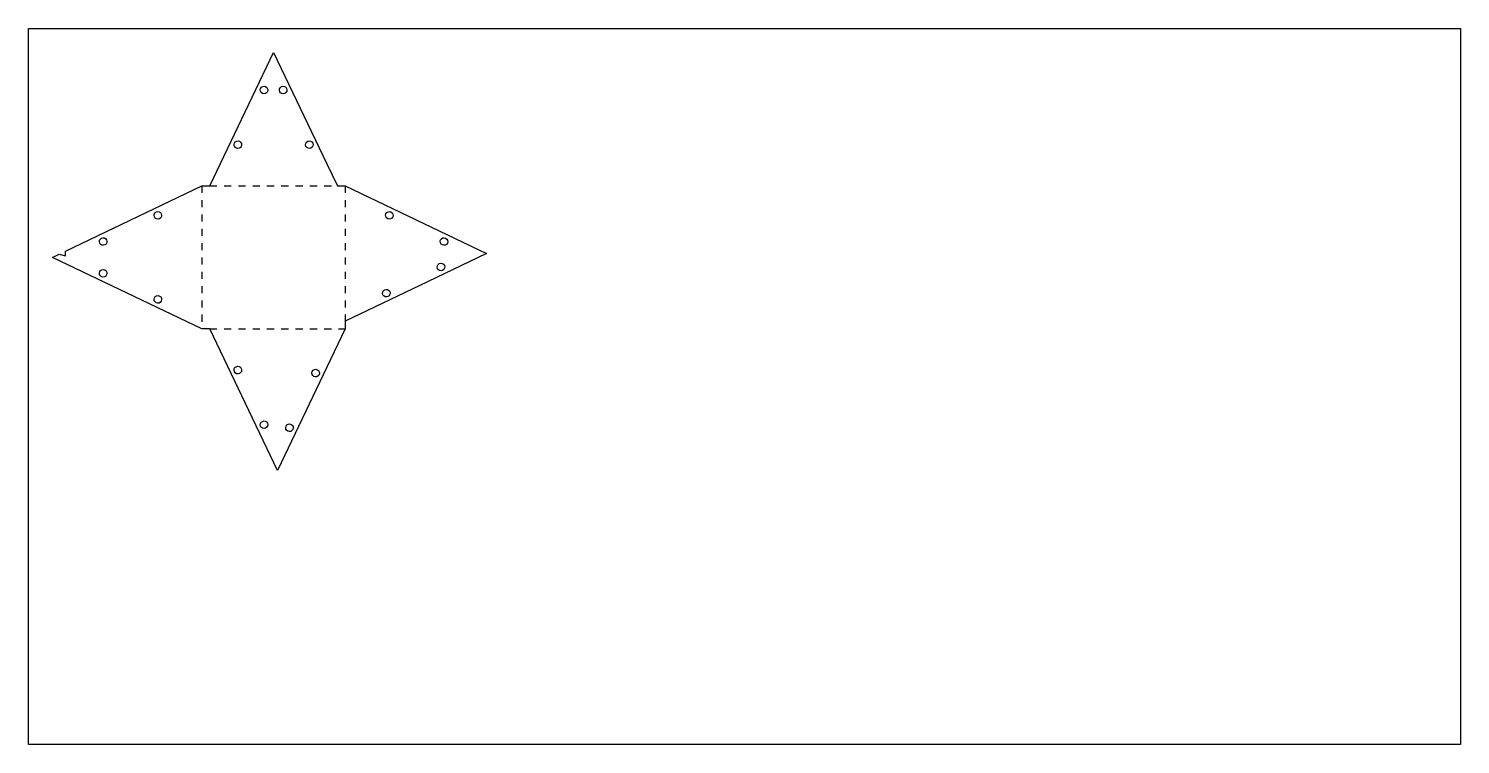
# Model space of a CAD drawing. Header units: metres. Extents: x 0 to 600, y 0 to 300.
import ezdxf

# ---------------------------------------------------------------- set-up
doc = ezdxf.new("R2010")
doc.units = ezdxf.units.M

msp = doc.modelspace()

# ---------------------------------------------------------------- linework, layer by layer
at = {"layer": '1'}
for p, q in [((75.88741, 234.111326), (102.64982, 290)), ((102.64982, 290), (125.009581, 243.305501)), ((97.046924, 274.343813), (97.200312, 274.943933)), ((97.134869, 273.730677), (97.046924, 274.343813)), ((97.450756, 273.197867), (97.134869, 273.730677)), ((97.200312, 274.943933), (97.571679, 275.439672)), ((97.946495, 272.8265), (97.450756, 273.197867)), ((97.571679, 275.439672), (98.104488, 275.755559)), ((98.546615, 272.673113), (97.946495, 272.8265)), ((98.104488, 275.755559), (98.717625, 275.843504)), ((99.159752, 272.761057), (98.546615, 272.673113)), ((98.717625, 275.843504), (99.317744, 275.690117)), ((99.692561, 273.076944), (99.159752, 272.761057)), ((99.317744, 275.690117), (99.813484, 275.31875)), ((100.063928, 273.572684), (99.692561, 273.076944)), ((99.813484, 275.31875), (100.129371, 274.78594)), ((100.217316, 274.172803), (100.063928, 273.572684)), ((100.129371, 274.78594), (100.217316, 274.172803)), ((105.082325, 274.172803), (105.17027, 274.78594)), ((105.235712, 273.572684), (105.082325, 274.172803)), ((105.17027, 274.78594), (105.486157, 275.31875)), ((105.607079, 273.076944), (105.235712, 273.572684)), ((105.486157, 275.31875), (105.981896, 275.690117)), ((106.139889, 272.761057), (105.607079, 273.076944)), ((105.981896, 275.690117), (106.582016, 275.843504)), ((106.753026, 272.673113), (106.139889, 272.761057)), ((106.582016, 275.843504), (107.195153, 275.755559)), ((107.353145, 272.8265), (106.753026, 272.673113)), ((107.195153, 275.755559), (107.727962, 275.439672)), ((107.848885, 273.197867), (107.353145, 272.8265)), ((107.727962, 275.439672), (108.099329, 274.943933)), ((108.164772, 273.730677), (107.848885, 273.197867)), ((108.099329, 274.943933), (108.252716, 274.343813)), ((108.252716, 274.343813), (108.164772, 273.730677)), ((86.076932, 251.434879), (86.230319, 252.034998)), ((86.230319, 252.034998), (86.601687, 252.530738)), ((86.601687, 252.530738), (87.134496, 252.846625)), ((87.134496, 252.846625), (87.747633, 252.93457)), ((87.747633, 252.93457), (88.347752, 252.781182)), ((88.347752, 252.781182), (88.843492, 252.409815)), ((88.843492, 252.409815), (89.159379, 251.877006)), ((116.140262, 251.877006), (116.456149, 252.409815)), ((116.456149, 252.409815), (116.951888, 252.781182)), ((116.951888, 252.781182), (117.552008, 252.93457)), ((117.552008, 252.93457), (118.165145, 252.846625)), ((118.165145, 252.846625), (118.697954, 252.530738)), ((118.697954, 252.530738), (119.069321, 252.034998)), ((119.069321, 252.034998), (119.222708, 251.434879)), ((86.164877, 250.821742), (86.076932, 251.434879)), ((86.480764, 250.288933), (86.164877, 250.821742)), ((86.976503, 249.917565), (86.480764, 250.288933)), ((87.576623, 249.764178), (86.976503, 249.917565)), ((88.18976, 249.852123), (87.576623, 249.764178)), ((88.722569, 250.16801), (88.18976, 249.852123)), ((89.093936, 250.663749), (88.722569, 250.16801)), ((89.247323, 251.263869), (89.093936, 250.663749)), ((89.159379, 251.877006), (89.247323, 251.263869)), ((116.052317, 251.263869), (116.140262, 251.877006)), ((116.205704, 250.663749), (116.052317, 251.263869)), ((116.577072, 250.16801), (116.205704, 250.663749)), ((117.109881, 249.852123), (116.577072, 250.16801)), ((117.723018, 249.764178), (117.109881, 249.852123)), ((118.323137, 249.917565), (117.723018, 249.764178)), ((118.818877, 250.288933), (118.323137, 249.917565)), ((119.134764, 250.821742), (118.818877, 250.288933)), ((119.222708, 251.434879), (119.134764, 250.821742)), ((125.009581, 243.305501), (129.412231, 234.111326)), ((15.499999, 206.745013), (72.64982, 234.111326)), ((72.64982, 234.111326), (75.88741, 234.111326)), ((129.412231, 234.111326), (132.64982, 234.111326)), ((132.64982, 234.111326), (191.919068, 205.730121)), ((52.565431, 221.6472), (52.653375, 222.260337)), ((52.653375, 222.260337), (52.969263, 222.793147)), ((52.969263, 222.793147), (53.465002, 223.164514)), ((53.465002, 223.164514), (54.065121, 223.317901)), ((54.065121, 223.317901), (54.678258, 223.229957)), ((54.678258, 223.229957), (55.211068, 222.914069)), ((55.211068, 222.914069), (55.582435, 222.41833)), ((55.582435, 222.41833), (55.735822, 221.818211)), ((149.563819, 221.818211), (149.717206, 222.41833)), ((149.717206, 222.41833), (150.088573, 222.914069)), ((150.088573, 222.914069), (150.621383, 223.229957)), ((150.621383, 223.229957), (151.234519, 223.317901)), ((151.234519, 223.317901), (151.834639, 223.164514)), ((151.834639, 223.164514), (152.330378, 222.793147)), ((152.330378, 222.793147), (152.646266, 222.260337)), ((152.646266, 222.260337), (152.73421, 221.6472)), ((52.718818, 221.047081), (52.565431, 221.6472)), ((53.090185, 220.551342), (52.718818, 221.047081)), ((53.622995, 220.235454), (53.090185, 220.551342)), ((54.236131, 220.14751), (53.622995, 220.235454)), ((54.836251, 220.300897), (54.236131, 220.14751)), ((55.33199, 220.672264), (54.836251, 220.300897)), ((55.647878, 221.205074), (55.33199, 220.672264)), ((55.735822, 221.818211), (55.647878, 221.205074)), ((149.651763, 221.205074), (149.563819, 221.818211)), ((149.967651, 220.672264), (149.651763, 221.205074)), ((150.46339, 220.300897), (149.967651, 220.672264)), ((151.063509, 220.14751), (150.46339, 220.300897)), ((151.676646, 220.235454), (151.063509, 220.14751)), ((152.209456, 220.551342), (151.676646, 220.235454)), ((152.580823, 221.047081), (152.209456, 220.551342)), ((152.73421, 221.6472), (152.580823, 221.047081)), ((29.656496, 210.677208), (29.744441, 211.290345)), ((29.809884, 210.077089), (29.656496, 210.677208)), ((29.744441, 211.290345), (30.060328, 211.823155)), ((30.181251, 209.58135), (29.809884, 210.077089)), ((30.060328, 211.823155), (30.556067, 212.194522)), ((30.556067, 212.194522), (31.156187, 212.347909)), ((31.156187, 212.347909), (31.769324, 212.259965)), ((31.769324, 212.259965), (32.302133, 211.944077)), ((32.302133, 211.944077), (32.6735, 211.448338)), ((32.738943, 210.235082), (32.423056, 209.702272)), ((32.6735, 211.448338), (32.826888, 210.848219)), ((32.826888, 210.848219), (32.738943, 210.235082)), ((172.472753, 210.848219), (172.62614, 211.448338)), ((172.560698, 210.235082), (172.472753, 210.848219)), ((172.876585, 209.702272), (172.560698, 210.235082)), ((172.62614, 211.448338), (172.997507, 211.944077)), ((172.997507, 211.944077), (173.530317, 212.259965)), ((173.530317, 212.259965), (174.143454, 212.347909)), ((174.143454, 212.347909), (174.743573, 212.194522)), ((174.743573, 212.194522), (175.239313, 211.823155)), ((175.489757, 210.077089), (175.11839, 209.58135)), ((175.239313, 211.823155), (175.5552, 211.290345)), ((175.643144, 210.677208), (175.489757, 210.077089)), ((175.5552, 211.290345), (175.643144, 210.677208)), ((10, 204.111326), (12.750001, 205.42817)), ((72.64982, 174.111326), (10, 204.111326)), ((12.750001, 205.42817), (15.499999, 204.715229)), ((15.499999, 204.715229), (15.499999, 206.745013)), ((30.71406, 209.265462), (30.181251, 209.58135)), ((31.327197, 209.177518), (30.71406, 209.265462)), ((31.927316, 209.330905), (31.327197, 209.177518)), ((32.423056, 209.702272), (31.927316, 209.330905)), ((191.919068, 205.730121), (167.143213, 193.86615)), ((173.372324, 209.330905), (172.876585, 209.702272)), ((173.972444, 209.177518), (173.372324, 209.330905)), ((174.58558, 209.265462), (173.972444, 209.177518)), ((175.11839, 209.58135), (174.58558, 209.265462)), ((29.656496, 197.545444), (29.809884, 198.145564)), ((29.809884, 198.145564), (30.181251, 198.641303)), ((30.181251, 198.641303), (30.71406, 198.95719)), ((30.71406, 198.95719), (31.327197, 199.045135)), ((31.327197, 199.045135), (31.927316, 198.891748)), ((31.927316, 198.891748), (32.423056, 198.520381)), ((32.423056, 198.520381), (32.738943, 197.987571)), ((171.211607, 200.008121), (171.299551, 200.621258)), ((171.364994, 199.408001), (171.211607, 200.008121)), ((171.299551, 200.621258), (171.615438, 201.154067)), ((171.736361, 198.912262), (171.364994, 199.408001)), ((171.615438, 201.154067), (172.111178, 201.525434)), ((172.269171, 198.596375), (171.736361, 198.912262)), ((172.111178, 201.525434), (172.711297, 201.678822)), ((172.882307, 198.50843), (172.269171, 198.596375)), ((172.711297, 201.678822), (173.324434, 201.590877)), ((173.482427, 198.661818), (172.882307, 198.50843)), ((173.324434, 201.590877), (173.857244, 201.27499)), ((173.978166, 199.033185), (173.482427, 198.661818)), ((173.857244, 201.27499), (174.228611, 200.77925)), ((174.294053, 199.565994), (173.978166, 199.033185)), ((174.228611, 200.77925), (174.381998, 200.179131)), ((174.381998, 200.179131), (174.294053, 199.565994)), ((29.744441, 196.932307), (29.656496, 197.545444)), ((30.060328, 196.399498), (29.744441, 196.932307)), ((30.556067, 196.028131), (30.060328, 196.399498)), ((31.156187, 195.874744), (30.556067, 196.028131)), ((31.769324, 195.962688), (31.156187, 195.874744)), ((32.302133, 196.278575), (31.769324, 195.962688)), ((32.6735, 196.774315), (32.302133, 196.278575)), ((32.826888, 197.374434), (32.6735, 196.774315)), ((32.738943, 197.987571), (32.826888, 197.374434)), ((167.143213, 193.86615), (132.64982, 177.348916)), ((52.565431, 186.575452), (52.718818, 187.175572)), ((52.653375, 185.962315), (52.565431, 186.575452)), ((52.718818, 187.175572), (53.090185, 187.671311)), ((53.090185, 187.671311), (53.622995, 187.987198)), ((53.622995, 187.987198), (54.236131, 188.075143)), ((54.236131, 188.075143), (54.836251, 187.921756)), ((54.836251, 187.921756), (55.33199, 187.550388)), ((55.33199, 187.550388), (55.647878, 187.017579)), ((55.735822, 186.404442), (55.582435, 185.804323)), ((55.647878, 187.017579), (55.735822, 186.404442)), ((148.302672, 189.038129), (148.390617, 189.651266)), ((148.456059, 188.438009), (148.302672, 189.038129)), ((148.390617, 189.651266), (148.706504, 190.184075)), ((148.827427, 187.94227), (148.456059, 188.438009)), ((148.706504, 190.184075), (149.202243, 190.555442)), ((149.360236, 187.626383), (148.827427, 187.94227)), ((149.202243, 190.555442), (149.802363, 190.708829)), ((149.973373, 187.538438), (149.360236, 187.626383)), ((149.802363, 190.708829), (150.4155, 190.620885)), ((150.573492, 187.691825), (149.973373, 187.538438)), ((150.4155, 190.620885), (150.948309, 190.304998)), ((151.069232, 188.063193), (150.573492, 187.691825)), ((150.948309, 190.304998), (151.319676, 189.809258)), ((151.385119, 188.596002), (151.069232, 188.063193)), ((151.319676, 189.809258), (151.473064, 189.209139)), ((151.473064, 189.209139), (151.385119, 188.596002)), ((52.969263, 185.429506), (52.653375, 185.962315)), ((53.465002, 185.058139), (52.969263, 185.429506)), ((54.065121, 184.904752), (53.465002, 185.058139)), ((54.678258, 184.992696), (54.065121, 184.904752)), ((55.211068, 185.308583), (54.678258, 184.992696)), ((55.582435, 185.804323), (55.211068, 185.308583)), ((75.88741, 174.111326), (72.64982, 174.111326)), ((104.268615, 114.842079), (75.88741, 174.111326)), ((132.64982, 174.111326), (125.009581, 158.156005)), ((132.64982, 177.348916), (132.64982, 174.111326)), ((86.076932, 156.787774), (86.164877, 157.400911)), ((86.230319, 156.187654), (86.076932, 156.787774)), ((86.164877, 157.400911), (86.480764, 157.93372)), ((86.601687, 155.691915), (86.230319, 156.187654)), ((86.480764, 157.93372), (86.976503, 158.305087)), ((86.976503, 158.305087), (87.576623, 158.458474)), ((87.576623, 158.458474), (88.18976, 158.37053)), ((88.18976, 158.37053), (88.722569, 158.054643)), ((88.722569, 158.054643), (89.093936, 157.558903)), ((89.159379, 156.345647), (88.843492, 155.812838)), ((89.093936, 157.558903), (89.247323, 156.958784)), ((89.247323, 156.958784), (89.159379, 156.345647)), ((125.009581, 158.156005), (104.268615, 114.842079)), ((118.686004, 155.697637), (118.839391, 156.297757)), ((118.839391, 156.297757), (119.210758, 156.793496)), ((119.210758, 156.793496), (119.743568, 157.109384)), ((119.743568, 157.109384), (120.356705, 157.197328)), ((120.356705, 157.197328), (120.956824, 157.043941)), ((120.956824, 157.043941), (121.452563, 156.672574)), ((121.452563, 156.672574), (121.768451, 156.139764)), ((121.768451, 156.139764), (121.856395, 155.526627)), ((87.134496, 155.376028), (86.601687, 155.691915)), ((87.747633, 155.288083), (87.134496, 155.376028)), ((88.347752, 155.44147), (87.747633, 155.288083)), ((88.843492, 155.812838), (88.347752, 155.44147)), ((118.773948, 155.084501), (118.686004, 155.697637)), ((119.089836, 154.551691), (118.773948, 155.084501)), ((119.585575, 154.180324), (119.089836, 154.551691)), ((120.185695, 154.026937), (119.585575, 154.180324)), ((120.798831, 154.114881), (120.185695, 154.026937)), ((121.331641, 154.430769), (120.798831, 154.114881)), ((121.703008, 154.926508), (121.331641, 154.430769)), ((121.856395, 155.526627), (121.703008, 154.926508)), ((97.046924, 133.878839), (97.134869, 134.491976)), ((97.200312, 133.27872), (97.046924, 133.878839)), ((97.134869, 134.491976), (97.450756, 135.024786)), ((97.571679, 132.782981), (97.200312, 133.27872)), ((97.450756, 135.024786), (97.946495, 135.396153)), ((98.104488, 132.467093), (97.571679, 132.782981)), ((97.946495, 135.396153), (98.546615, 135.54954)), ((98.717625, 132.379149), (98.104488, 132.467093)), ((98.546615, 135.54954), (99.159752, 135.461596)), ((99.317744, 132.532536), (98.717625, 132.379149)), ((99.159752, 135.461596), (99.692561, 135.145708)), ((99.813484, 132.903903), (99.317744, 132.532536)), ((99.692561, 135.145708), (100.063928, 134.649969)), ((100.129371, 133.436713), (99.813484, 132.903903)), ((100.063928, 134.649969), (100.217316, 134.04985)), ((100.217316, 134.04985), (100.129371, 133.436713)), ((107.716012, 132.788703), (107.869399, 133.388822)), ((107.803956, 132.175566), (107.716012, 132.788703)), ((108.119844, 131.642757), (107.803956, 132.175566)), ((107.869399, 133.388822), (108.240766, 133.884562)), ((108.240766, 133.884562), (108.773576, 134.200449)), ((108.773576, 134.200449), (109.386713, 134.288394)), ((109.386713, 134.288394), (109.986832, 134.135006)), ((109.986832, 134.135006), (110.482571, 133.763639)), ((110.733016, 132.017573), (110.361649, 131.521834)), ((110.482571, 133.763639), (110.798459, 133.23083)), ((110.886403, 132.617693), (110.733016, 132.017573)), ((110.798459, 133.23083), (110.886403, 132.617693)), ((108.615583, 131.27139), (108.119844, 131.642757)), ((109.215702, 131.118002), (108.615583, 131.27139)), ((109.828839, 131.205947), (109.215702, 131.118002)), ((110.361649, 131.521834), (109.828839, 131.205947))]:
    msp.add_line(p, q, dxfattribs=at)
at = {"layer": 'fold-line'}
for p, q in [((72.64982, 234.111326), (72.64982, 231.111326)), ((75.88741, 234.111326), (78.88741, 234.111326)), ((81.88741, 234.111326), (84.88741, 234.111326)), ((87.88741, 234.111326), (90.88741, 234.111326)), ((93.88741, 234.111326), (96.88741, 234.111326)), ((99.88741, 234.111326), (102.88741, 234.111326)), ((105.88741, 234.111326), (108.88741, 234.111326)), ((111.88741, 234.111326), (114.88741, 234.111326)), ((117.88741, 234.111326), (120.88741, 234.111326)), ((123.88741, 234.111326), (126.88741, 234.111326)), ((132.64982, 234.111326), (132.64982, 231.111326)), ((72.64982, 228.111326), (72.64982, 225.111326)), ((132.64982, 228.111326), (132.64982, 225.111326)), ((72.64982, 222.111326), (72.64982, 219.111326)), ((132.64982, 222.111326), (132.64982, 219.111326)), ((72.64982, 216.111326), (72.64982, 213.111326)), ((132.64982, 216.111326), (132.64982, 213.111326)), ((72.64982, 210.111326), (72.64982, 207.111326)), ((132.64982, 210.111326), (132.64982, 207.111326)), ((72.64982, 204.111326), (72.64982, 201.111326)), ((132.64982, 204.111326), (132.64982, 201.111326)), ((72.64982, 198.111326), (72.64982, 195.111326)), ((132.64982, 198.111326), (132.64982, 195.111326)), ((72.64982, 192.111326), (72.64982, 189.111326)), ((132.64982, 192.111326), (132.64982, 189.111326)), ((72.64982, 186.111326), (72.64982, 183.111326)), ((132.64982, 186.111326), (132.64982, 183.111326)), ((72.64982, 180.111326), (72.64982, 177.111326)), ((132.64982, 180.111326), (132.64982, 177.348916)), ((75.88741, 174.111326), (78.88741, 174.111326)), ((81.88741, 174.111326), (84.88741, 174.111326)), ((87.88741, 174.111326), (90.88741, 174.111326)), ((93.88741, 174.111326), (96.88741, 174.111326)), ((99.88741, 174.111326), (102.88741, 174.111326)), ((105.88741, 174.111326), (108.88741, 174.111326)), ((111.88741, 174.111326), (114.88741, 174.111326)), ((117.88741, 174.111326), (120.88741, 174.111326)), ((123.88741, 174.111326), (126.88741, 174.111326)), ((129.88741, 174.111326), (132.64982, 174.111326))]:
    msp.add_line(p, q, dxfattribs=at)
at = {"layer": 'sheet_boundary'}
for p, q in [((0, 300), (600, 300)), ((0, 0), (0, 300)), ((600, 300), (600, 0)), ((600, 0), (0, 0))]:
    msp.add_line(p, q, dxfattribs=at)

doc.saveas('drawing.dxf')
